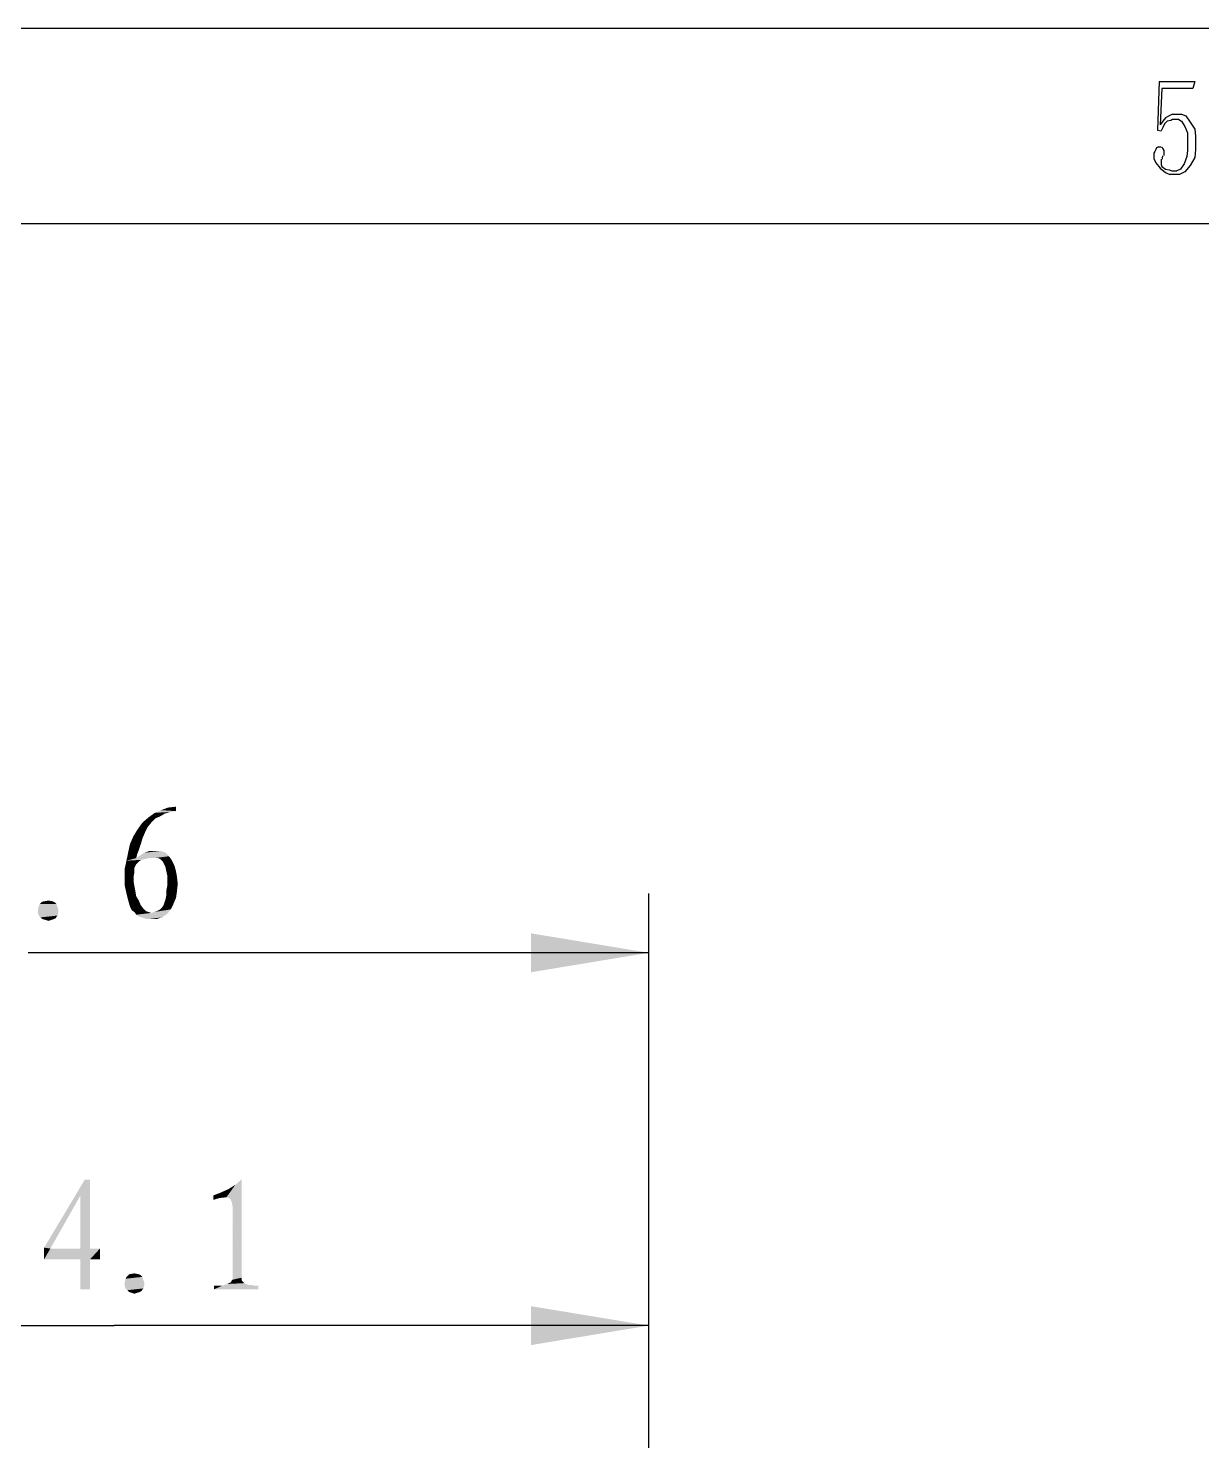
# Model space of a CAD drawing. Header units: millimetres. Extents: x 25 to 550, y -188 to 205.
# Drawn here: x 382.54 to 419.96, y 138.43 to 183.43 of the extents above; entities that cross this region are included whole.
import ezdxf

# ---------------------------------------------------------------- set-up
doc = ezdxf.new("R2010")
doc.units = ezdxf.units.MM
doc.layers.add('PDF_图层 1', color=7, linetype='Continuous', true_color=0x231f20)

msp = doc.modelspace()

# ---------------------------------------------------------------- linework, layer by layer
at = {"layer": 'PDF_图层 1', "color": 7, "lineweight": -3}
for points in [[(25.268, 183.434), (550.204, 183.434)], [(418.603, 181.74), (418.547, 180.189)], [(418.603, 181.74), (419.732, 181.74)], [(418.687, 181.515), (418.631, 180.358)], [(419.675, 181.515), (418.688, 181.515)], [(419.732, 181.74), (419.675, 181.515)], [(418.716, 180.471), (418.631, 180.358)], [(418.8, 180.584), (418.716, 180.471)], [(418.857, 180.471), (418.772, 180.386)], [(418.913, 180.64), (418.8, 180.584)], [(418.97, 180.499), (418.857, 180.471)], [(419.026, 180.696), (418.913, 180.64)], [(419.026, 180.527), (418.97, 180.499)], [(419.026, 180.696), (419.111, 180.696)], [(419.224, 180.527), (419.026, 180.527)], [(419.111, 180.696), (419.308, 180.696)], [(419.224, 180.527), (419.308, 180.471)], [(419.308, 180.696), (419.449, 180.64)], [(419.308, 180.471), (419.421, 180.301)], [(419.449, 180.64), (419.59, 180.443)], [(418.546, 180.189), (418.659, 180.16)], [(418.716, 180.273), (418.659, 180.16)], [(418.772, 180.386), (418.716, 180.273)], [(419.421, 180.301), (419.506, 180.104)], [(419.506, 180.104), (419.506, 179.935)], [(419.59, 180.443), (419.731, 180.217)], [(419.732, 180.217), (419.76, 179.991)], [(418.518, 179.624), (418.49, 179.568)], [(418.574, 179.652), (418.518, 179.624)], [(418.574, 179.653), (418.659, 179.653)], [(418.687, 179.653), (418.716, 179.596)], [(418.716, 179.596), (418.744, 179.54)], [(419.506, 179.935), (419.506, 179.54)], [(419.76, 179.991), (419.76, 179.568)], [(418.433, 179.455), (418.433, 179.286)], [(418.433, 179.286), (418.49, 179.144)], [(418.462, 179.511), (418.434, 179.455)], [(418.49, 179.568), (418.462, 179.511)], [(418.49, 179.145), (418.631, 178.975)], [(418.659, 179.257), (418.659, 179.201)], [(418.659, 179.201), (418.659, 179.088)], [(418.716, 179.37), (418.687, 179.286)], [(418.744, 179.54), (418.744, 179.483)], [(418.744, 179.483), (418.744, 179.399)], [(419.478, 179.342), (419.393, 179.116)], [(419.506, 179.54), (419.478, 179.342)], [(419.732, 179.314), (419.59, 179.06)], [(419.76, 179.568), (419.731, 179.314)], [(418.631, 178.975), (418.8, 178.834)], [(418.659, 179.088), (418.687, 179.032)], [(418.687, 179.032), (418.8, 178.947)], [(418.8, 178.947), (418.913, 178.919)], [(418.8, 178.834), (418.942, 178.778)], [(418.913, 178.919), (418.998, 178.891)], [(419.252, 178.778), (418.942, 178.778)], [(418.998, 178.891), (419.167, 178.891)], [(419.28, 178.947), (419.167, 178.891)], [(419.421, 178.862), (419.252, 178.778)], [(419.393, 179.116), (419.28, 178.947)], [(419.59, 179.06), (419.421, 178.862)], [(543.94, 177.198), (56.532, 177.198)], [(402.322, 155.866), (402.322, 129.286)], [(402.322, 153.976), (382.542, 153.976)], [(402.322, 143.959), (402.322, 129.286)], [(368.237, 142.097), (385.279, 142.097)], [(402.322, 142.097), (385.279, 142.097)]]:
    msp.add_lwpolyline(points, dxfattribs=at)
at = {"layer": 'PDF_图层 1', "color": 7, "lineweight": -3, "transparency": 33554559}
for points in [[(418.659, 179.652), (418.659, 179.624), (418.687, 179.652), (418.687, 179.624)], [(418.687, 179.286), (418.687, 179.257), (418.716, 179.286), (418.716, 179.257)], [(418.744, 179.399), (418.744, 179.37), (418.772, 179.399), (418.772, 179.37)]]:
    msp.add_solid(points, dxfattribs=at)
at = {"layer": 'PDF_图层 1', "color": 7, "transparency": 33554559}
for points in [[(386.578, 158.434), (386.38, 158.293), (386.888, 158.406)], [(386.775, 158.518), (386.578, 158.434), (387.255, 158.49)], [(386.578, 158.434), (387.057, 158.462), (387.254, 158.49)], [(386.578, 158.434), (386.888, 158.406), (387.057, 158.462)], [(387, 158.603), (386.775, 158.518), (387.254, 158.631)], [(387.254, 158.631), (386.775, 158.519), (387.254, 158.49)], [(386.041, 157.926), (386.352, 157.982), (386.465, 158.123)], [(386.182, 158.123), (386.041, 157.926), (386.464, 158.123)], [(386.041, 157.926), (386.267, 157.813), (386.352, 157.982)], [(386.38, 158.293), (386.182, 158.123), (386.606, 158.265)], [(386.182, 158.123), (386.464, 158.123), (386.606, 158.265)], [(386.38, 158.293), (386.746, 158.321), (386.887, 158.405)], [(386.38, 158.293), (386.606, 158.265), (386.746, 158.321)], [(385.787, 157.446), (386.126, 157.418), (386.182, 157.616)], [(385.9, 157.7), (385.788, 157.446), (386.182, 157.616)], [(386.041, 157.926), (385.9, 157.7), (386.267, 157.813)], [(385.9, 157.7), (386.182, 157.616), (386.267, 157.813)], [(385.731, 157.192), (385.674, 156.91), (386.013, 157.108)], [(385.674, 156.91), (385.985, 156.995), (386.013, 157.108)], [(385.787, 157.446), (385.731, 157.192), (386.126, 157.418)], [(385.731, 157.192), (386.069, 157.249), (386.126, 157.418)], [(385.731, 157.192), (386.013, 157.108), (386.069, 157.249)], [(386.916, 157.164), (385.985, 156.995), (387.029, 157.051)], [(386.239, 157.164), (385.985, 156.995), (386.916, 157.164)], [(386.323, 157.192), (386.239, 157.164), (386.775, 157.22)], [(386.775, 157.22), (386.239, 157.164), (386.916, 157.164)], [(386.633, 157.22), (386.323, 157.192), (386.775, 157.22)], [(386.521, 157.22), (386.323, 157.192), (386.633, 157.22)], [(386.408, 157.22), (386.323, 157.192), (386.521, 157.22)], [(385.674, 156.91), (385.618, 156.656), (386.069, 156.882)], [(385.618, 156.656), (385.984, 156.797), (386.069, 156.882)], [(385.618, 156.656), (385.928, 156.684), (385.984, 156.797)], [(385.928, 156.685), (385.618, 156.656), (385.928, 156.6)], [(385.618, 156.656), (385.618, 156.402), (385.928, 156.6)], [(385.674, 156.91), (386.267, 156.967), (386.408, 156.995)], [(385.985, 156.995), (385.674, 156.91), (386.408, 156.995)], [(385.674, 156.91), (386.154, 156.938), (386.267, 156.967)], [(385.674, 156.91), (386.069, 156.882), (386.154, 156.938)], [(385.985, 156.995), (386.408, 156.995), (387.029, 157.051)], [(386.408, 156.995), (386.578, 156.995), (387.029, 157.051)], [(386.577, 156.995), (386.662, 156.995), (387.029, 157.051)], [(386.662, 156.995), (386.746, 156.967), (387.029, 157.051)], [(386.746, 156.966), (386.831, 156.882), (387.113, 156.938)], [(387.029, 157.051), (386.747, 156.966), (387.113, 156.938)], [(386.831, 156.882), (386.859, 156.825), (387.113, 156.938)], [(387.113, 156.938), (386.859, 156.826), (387.198, 156.769)], [(386.859, 156.826), (386.916, 156.713), (387.198, 156.769)], [(386.916, 156.712), (386.944, 156.571), (387.198, 156.769)], [(387.198, 156.769), (386.944, 156.572), (387.255, 156.572)], [(385.928, 156.6), (385.618, 156.402), (385.928, 156.543)], [(385.618, 156.402), (385.9, 156.402), (385.928, 156.543)], [(385.9, 156.402), (385.618, 156.12), (385.9, 156.261)], [(385.618, 156.402), (385.618, 156.12), (385.9, 156.402)], [(385.9, 156.261), (385.618, 156.12), (385.928, 156.092)], [(386.944, 156.572), (386.972, 156.459), (387.255, 156.572)], [(386.972, 156.092), (386.944, 155.951), (387.311, 156.177)], [(386.944, 155.951), (387.283, 155.923), (387.311, 156.177)], [(386.972, 156.459), (386.972, 156.289), (387.283, 156.402)], [(387.283, 156.402), (386.972, 156.289), (387.311, 156.177)], [(386.972, 156.289), (386.972, 156.092), (387.311, 156.177)], [(387.254, 156.572), (386.973, 156.459), (387.283, 156.402)], [(385.618, 156.12), (385.675, 155.866), (385.928, 156.092)], [(385.928, 156.092), (385.674, 155.866), (385.956, 155.951)], [(385.674, 155.866), (385.731, 155.64), (385.985, 155.781)], [(385.956, 155.951), (385.675, 155.866), (385.985, 155.781)], [(385.985, 155.781), (385.731, 155.64), (386.069, 155.64)], [(386.887, 155.584), (387.17, 155.527), (387.254, 155.725)], [(386.916, 155.669), (386.888, 155.584), (387.254, 155.725)], [(386.944, 155.81), (386.916, 155.669), (387.255, 155.725)], [(386.944, 155.951), (386.944, 155.81), (387.283, 155.923)], [(386.944, 155.81), (387.255, 155.725), (387.283, 155.923)], [(383.502, 155.358), (382.852, 155.246), (383.502, 155.246)], [(382.881, 155.471), (382.853, 155.358), (383.474, 155.443)], [(383.474, 155.443), (382.853, 155.358), (383.502, 155.358)], [(382.853, 155.358), (382.853, 155.246), (383.502, 155.358)], [(382.909, 155.527), (382.881, 155.471), (383.445, 155.527)], [(383.445, 155.527), (382.881, 155.471), (383.473, 155.443)], [(382.966, 155.584), (382.909, 155.527), (383.389, 155.584)], [(383.389, 155.584), (382.909, 155.527), (383.445, 155.527)], [(383.022, 155.612), (382.965, 155.584), (383.333, 155.612)], [(383.332, 155.612), (382.966, 155.584), (383.389, 155.584)], [(383.191, 155.64), (383.022, 155.612), (383.332, 155.612)], [(385.731, 155.64), (385.788, 155.443), (386.069, 155.64)], [(386.126, 155.499), (385.787, 155.443), (386.211, 155.387)], [(385.787, 155.443), (385.844, 155.33), (386.211, 155.386)], [(386.069, 155.64), (385.788, 155.443), (386.126, 155.499)], [(386.211, 155.386), (385.844, 155.33), (386.295, 155.302)], [(385.844, 155.33), (385.928, 155.274), (386.295, 155.302)], [(386.295, 155.302), (385.928, 155.274), (386.379, 155.274)], [(385.928, 155.274), (385.985, 155.189), (386.379, 155.274)], [(386.38, 155.274), (385.985, 155.189), (386.465, 155.246)], [(386.549, 155.274), (386.465, 155.246), (387.085, 155.358)], [(386.465, 155.246), (386.972, 155.217), (387.085, 155.358)], [(386.633, 155.302), (386.549, 155.274), (387.085, 155.358)], [(386.746, 155.358), (386.634, 155.302), (387.085, 155.358)], [(386.803, 155.415), (386.746, 155.358), (387.17, 155.527)], [(386.746, 155.358), (387.085, 155.358), (387.17, 155.527)], [(386.859, 155.499), (386.803, 155.415), (387.17, 155.527)], [(386.887, 155.584), (386.86, 155.499), (387.17, 155.527)], [(382.853, 155.246), (382.881, 155.161), (383.502, 155.246)], [(382.881, 155.161), (383.474, 155.161), (383.502, 155.246)], [(382.881, 155.161), (382.937, 155.104), (383.474, 155.161)], [(382.937, 155.104), (383.417, 155.076), (383.473, 155.161)], [(382.937, 155.104), (382.994, 155.048), (383.417, 155.076)], [(382.994, 155.048), (383.36, 155.048), (383.417, 155.076)], [(382.994, 155.048), (383.106, 155.02), (383.36, 155.048)], [(383.107, 155.02), (383.276, 155.02), (383.361, 155.048)], [(383.107, 155.02), (383.191, 154.992), (383.276, 155.02)], [(386.465, 155.246), (385.984, 155.189), (386.972, 155.217)], [(385.985, 155.189), (386.069, 155.132), (386.973, 155.217)], [(386.069, 155.133), (386.154, 155.104), (386.973, 155.217)], [(386.154, 155.104), (386.803, 155.104), (386.973, 155.217)], [(386.154, 155.104), (386.239, 155.076), (386.803, 155.104)], [(386.239, 155.076), (386.351, 155.048), (386.803, 155.104)], [(386.352, 155.048), (386.436, 155.048), (386.803, 155.104)], [(386.436, 155.048), (386.633, 155.048), (386.803, 155.104)], [(402.322, 153.976), (398.569, 154.596), (398.569, 153.355)], [(384.517, 146.752), (384.207, 146.244), (383.05, 144.58)], [(384.517, 146.752), (383.05, 144.58), (384.348, 146.752)], [(384.207, 146.244), (384.207, 144.551), (384.517, 146.752)], [(384.517, 146.752), (384.207, 144.551), (384.517, 144.551)], [(388.863, 146.188), (389.145, 146.583), (389.343, 146.752)], [(388.947, 146.16), (388.863, 146.188), (389.342, 146.752)], [(388.947, 146.16), (389.004, 146.103), (389.343, 146.752)], [(389.004, 146.103), (389.032, 146.019), (389.343, 146.752)], [(389.032, 146.019), (389.06, 145.877), (389.343, 146.752)], [(389.343, 146.752), (389.061, 145.878), (389.343, 143.62)], [(388.665, 146.329), (388.439, 146.244), (388.863, 146.188)], [(388.665, 146.329), (388.863, 146.188), (388.919, 146.442)], [(388.919, 146.442), (388.863, 146.188), (389.145, 146.583)], [(383.05, 144.58), (384.207, 146.244), (383.248, 144.551)], [(388.439, 146.244), (388.637, 146.16), (388.863, 146.188)], [(388.439, 146.244), (388.439, 146.103), (388.637, 146.16)], [(389.06, 145.877), (389.06, 143.564), (389.343, 143.62)], [(383.05, 144.58), (383.05, 144.213), (383.248, 144.552)], [(384.517, 144.551), (383.05, 144.213), (384.828, 144.551)], [(384.207, 144.551), (383.05, 144.213), (384.517, 144.551)], [(383.248, 144.551), (383.05, 144.213), (384.207, 144.551)], [(383.05, 144.213), (384.207, 144.213), (384.828, 144.551)], [(384.207, 144.213), (384.517, 144.213), (384.828, 144.551)], [(384.828, 144.551), (384.517, 144.213), (384.828, 144.213)], [(384.207, 144.213), (384.207, 143.254), (384.517, 144.213)], [(384.517, 144.213), (384.207, 143.254), (384.517, 143.254)], [(385.646, 143.592), (385.618, 143.48), (386.211, 143.564)], [(385.674, 143.649), (385.647, 143.592), (386.182, 143.649)], [(386.182, 143.649), (385.647, 143.592), (386.211, 143.564)], [(385.731, 143.705), (385.674, 143.648), (386.126, 143.705)], [(386.126, 143.705), (385.675, 143.648), (386.182, 143.648)], [(385.759, 143.733), (385.731, 143.705), (386.069, 143.733)], [(386.069, 143.733), (385.731, 143.705), (386.126, 143.705)], [(385.928, 143.761), (385.759, 143.733), (386.069, 143.733)], [(389.343, 143.62), (389.061, 143.563), (389.343, 143.563)], [(386.211, 143.564), (385.618, 143.479), (386.238, 143.479)], [(385.618, 143.479), (385.618, 143.366), (386.238, 143.479)], [(386.239, 143.479), (385.618, 143.366), (386.239, 143.366)], [(385.618, 143.366), (385.646, 143.282), (386.238, 143.366)], [(385.646, 143.282), (386.211, 143.282), (386.239, 143.366)], [(385.646, 143.282), (385.702, 143.225), (386.211, 143.282)], [(385.702, 143.225), (386.154, 143.197), (386.211, 143.282)], [(385.702, 143.225), (385.759, 143.168), (386.154, 143.197)], [(385.759, 143.169), (386.098, 143.169), (386.154, 143.197)], [(385.759, 143.169), (385.844, 143.141), (386.098, 143.169)], [(385.844, 143.141), (386.013, 143.141), (386.098, 143.168)], [(385.844, 143.141), (385.928, 143.113), (386.013, 143.141)], [(389.766, 143.366), (388.468, 143.254), (389.879, 143.366)], [(388.722, 143.366), (388.468, 143.254), (389.766, 143.366)], [(388.609, 143.366), (388.468, 143.254), (388.722, 143.366)], [(388.468, 143.366), (388.468, 143.254), (388.609, 143.366)], [(389.879, 143.366), (388.468, 143.254), (389.879, 143.254)], [(389.568, 143.395), (388.722, 143.366), (389.653, 143.395)], [(388.806, 143.395), (388.722, 143.366), (389.568, 143.395)], [(389.653, 143.395), (388.722, 143.366), (389.766, 143.366)], [(388.891, 143.423), (388.806, 143.395), (389.484, 143.423)], [(389.484, 143.423), (388.806, 143.395), (389.568, 143.395)], [(388.947, 143.451), (388.891, 143.423), (389.428, 143.451)], [(389.427, 143.451), (388.891, 143.423), (389.484, 143.423)], [(389.004, 143.479), (388.947, 143.451), (389.37, 143.508)], [(389.371, 143.508), (388.947, 143.451), (389.427, 143.451)], [(389.032, 143.536), (389.004, 143.479), (389.371, 143.508)], [(389.06, 143.564), (389.032, 143.536), (389.343, 143.564)], [(389.343, 143.564), (389.032, 143.536), (389.37, 143.508)], [(402.322, 142.097), (398.569, 142.717), (398.569, 141.476)]]:
    msp.add_solid(points, dxfattribs=at)

doc.saveas('drawing.dxf')
